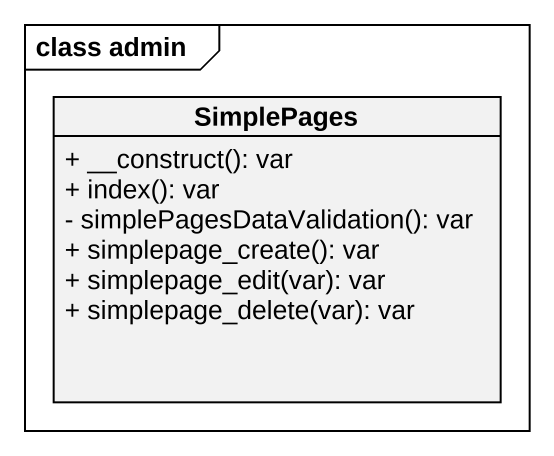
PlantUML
@startuml
mainframe class admin
hide circle
hide empty members
skinparam classAttributeIconSize 0
class SimplePages {
  + __construct(): var
  + index(): var
  - simplePagesDataValidation(): var
  + simplepage_create(): var
  + simplepage_edit(var): var
  + simplepage_delete(var): var
}
@enduml
